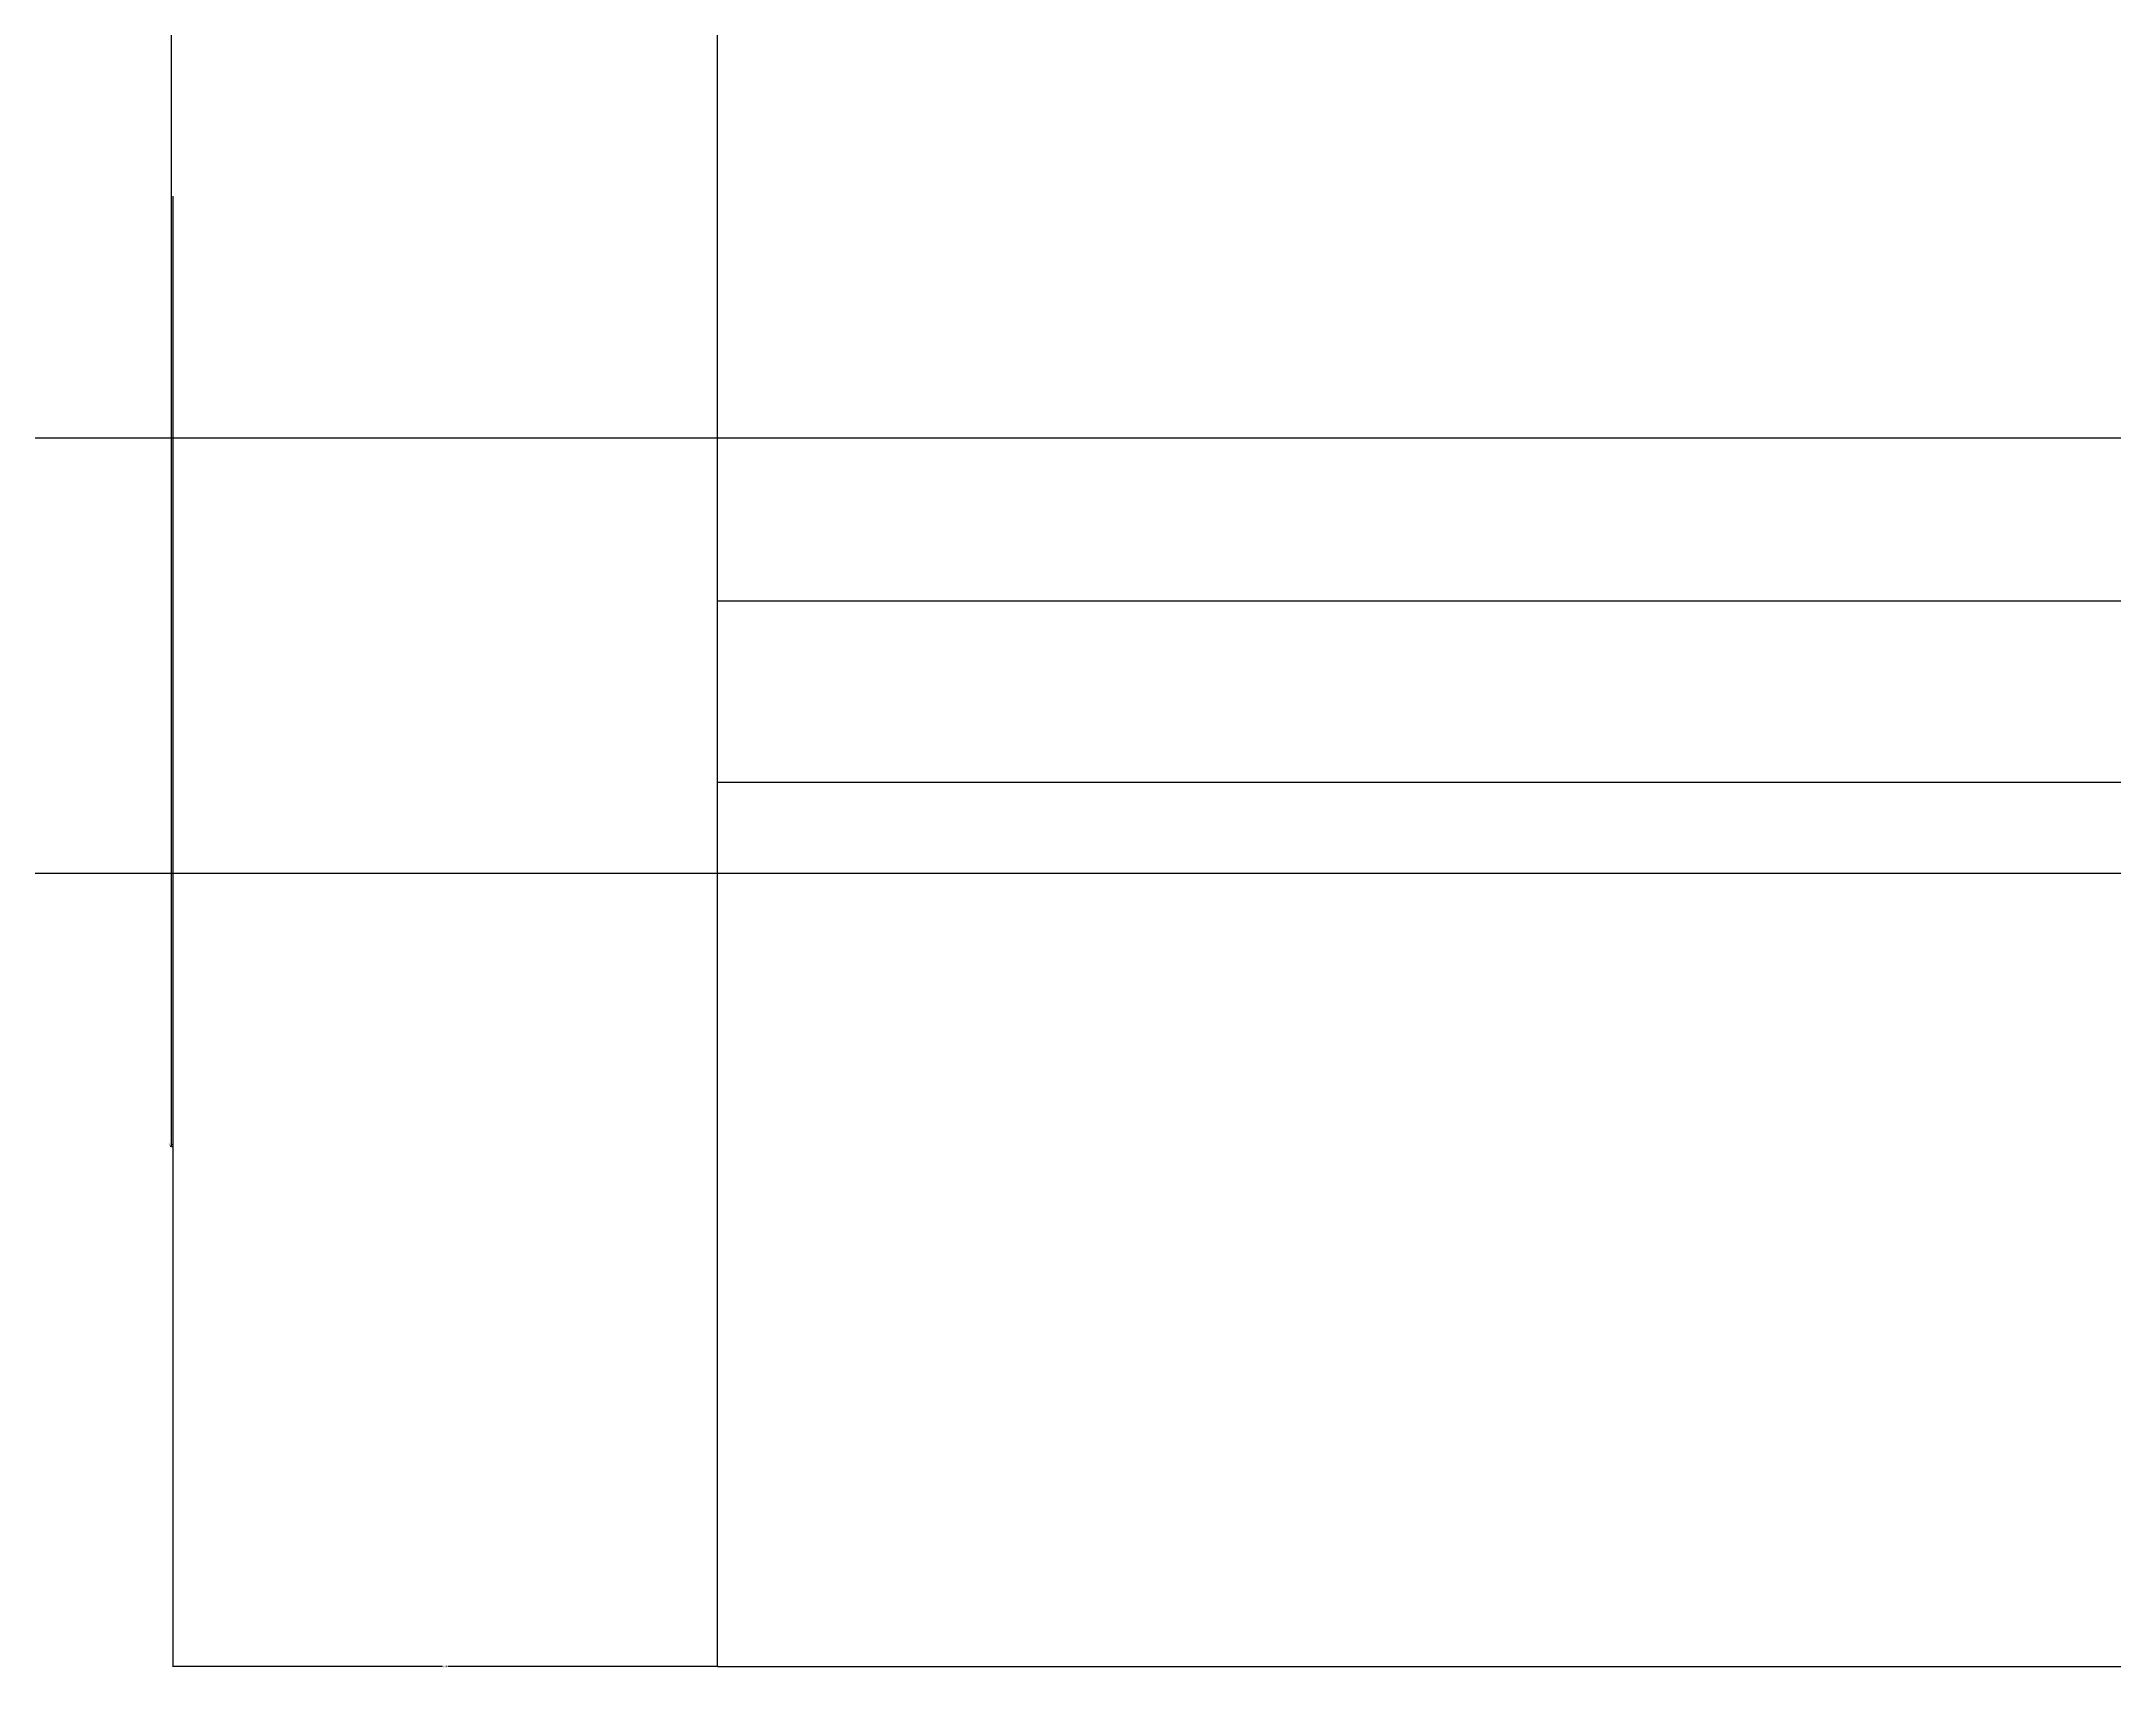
# Model space of a CAD drawing. Header units: metres. Extents: x 46426 to 130526, y 61608 to 121008.
# Drawn here: x 79673 to 80816, y 81671 to 82568 of the extents above; entities that cross this region are included whole.
import ezdxf

# ---------------------------------------------------------------- set-up
doc = ezdxf.new("R2010")
doc.units = ezdxf.units.M
for name, color, linetype in [('AXIS', 9, 'Continuous'), ('DOTE', 9, 'Continuous'), ('PUB_DIM', 3, 'Continuous'), ('WALL', 2, 'Continuous'), ('WINDOW', 7, 'Continuous')]:
    doc.layers.add(name, color=color, linetype=linetype)
doc.dimstyles.get("Standard").update_dxf_attribs({"dimtxt": 2.5, "dimasz": 2.5, "dimexe": 1.25, "dimexo": 0.625, "dimtad": 1, "dimcen": 2.5, "dimazin": 3, "dimtfac": 1, "dimtmove": 0, "dimatfit": 3})

# ---------------------------------------------------------------- blocks, each defined once
blk = doc.blocks.new('*D6')
for p, q in [((79744.76, 82589.12), (79744.76, 81958.37)), ((79744.76, 82349.12), (79744.76, 81958.37)), ((79744.51, 81958.37), (79744.26, 81958.37)), ((79744.76, 81958.37), (79744.76, 81958.37)), ((79745.01, 81958.37), (79745.26, 81958.37))]:
    blk.add_line(p, q)
at = {"layer": 'Defpoints'}
for p in [(79744.76, 82589.12), (79744.76, 82349.12), (79744.76, 81958.37)]:
    blk.add_point(p, dxfattribs=at)
at = {"layer": 'PUB_DIM', "insert": (79744.76, 81959.495), "char_height": 1, "attachment_point": 5}
blk.add_mtext('120', dxfattribs=at)
blk = doc.blocks.new('*D8')
for p, q in [((79745.74, 82482.26), (79745.74, 81671.66)), ((80045.74, 82479.95), (80045.74, 81671.66)), ((79894.24, 81671.66), (79745.49, 81671.66)), ((80045.99, 81671.66), (79897.24, 81671.66))]:
    blk.add_line(p, q)
at = {"layer": 'Defpoints'}
for p in [(79745.74, 82482.26), (80045.74, 82479.95), (80045.74, 81671.66)]:
    blk.add_point(p, dxfattribs=at)
at = {"layer": 'PUB_DIM', "insert": (79895.74, 81671.66), "char_height": 1, "attachment_point": 5}
blk.add_mtext('300', dxfattribs=at)
blk = doc.blocks.new('*D10')
for p, q in [((83045.74, 82507.61), (83045.74, 81671.66)), ((80045.74, 82479.95), (80045.74, 81671.66)), ((80045.99, 81671.66), (81543.74, 81671.66)), ((81547.74, 81671.66), (83045.49, 81671.66))]:
    blk.add_line(p, q)
at = {"layer": 'Defpoints'}
for p in [(83045.74, 82507.61), (80045.74, 82479.95), (80045.74, 81671.66)]:
    blk.add_point(p, dxfattribs=at)
at = {"layer": 'PUB_DIM', "insert": (81545.74, 81671.66), "char_height": 1, "attachment_point": 5}
blk.add_mtext('3000', dxfattribs=at)

msp = doc.modelspace()

# ---------------------------------------------------------------- linework, layer by layer
at = {"layer": 'AXIS'}
msp.add_line((78006.79, 82349.12), (80281.49, 82349.12), dxfattribs=at)
at = {"layer": 'DOTE'}
msp.add_line((78761.58, 82349.12), (84244.24, 82349.12), dxfattribs=at)
at = {"layer": 'WALL'}
for p in [(80045.74, 82589.12), (78761.58, 82109.12)]:
    msp.add_line(p, (80045.74, 82109.12), dxfattribs=at)
at = {"layer": 'WINDOW'}
for p, q in [((80045.74, 82259.12), (83045.74, 82259.12)), ((80045.74, 82159.12), (83045.74, 82159.12)), ((80045.74, 82109.12), (83045.74, 82109.12))]:
    msp.add_line(p, q, dxfattribs=at)

# ---------------------------------------------------------------- dimensions: what is measured, and where the dimension line sits
at = {"layer": 'PUB_DIM'}
dim = msp.add_linear_dim(base=(79744.76, 81958.37), p1=(79744.76, 82589.12), p2=(79744.76, 82349.12), text='120', dimstyle='Standard', dxfattribs=at)
dim.commit()
dim.dimension.update_dxf_attribs({"geometry": '*D6', "text_midpoint": (79744.76, 81959.495)})
for p1, p2, picture, middle in [((80045.74, 82479.95, 68.8), (83045.74, 82507.61, -74.22), '*D10', (81545.74, 81671.66)), ((80045.74, 82479.95, -16.52), (79745.74, 82482.26, -28.44), '*D8', (79895.74, 81671.66))]:
    dim = msp.add_linear_dim(base=(80045.74, 81671.66), p1=p1, p2=p2, dimstyle='Standard', dxfattribs=at)
    dim.commit()
    dim.dimension.update_dxf_attribs({"geometry": picture, "text_midpoint": middle})

doc.saveas('drawing.dxf')
